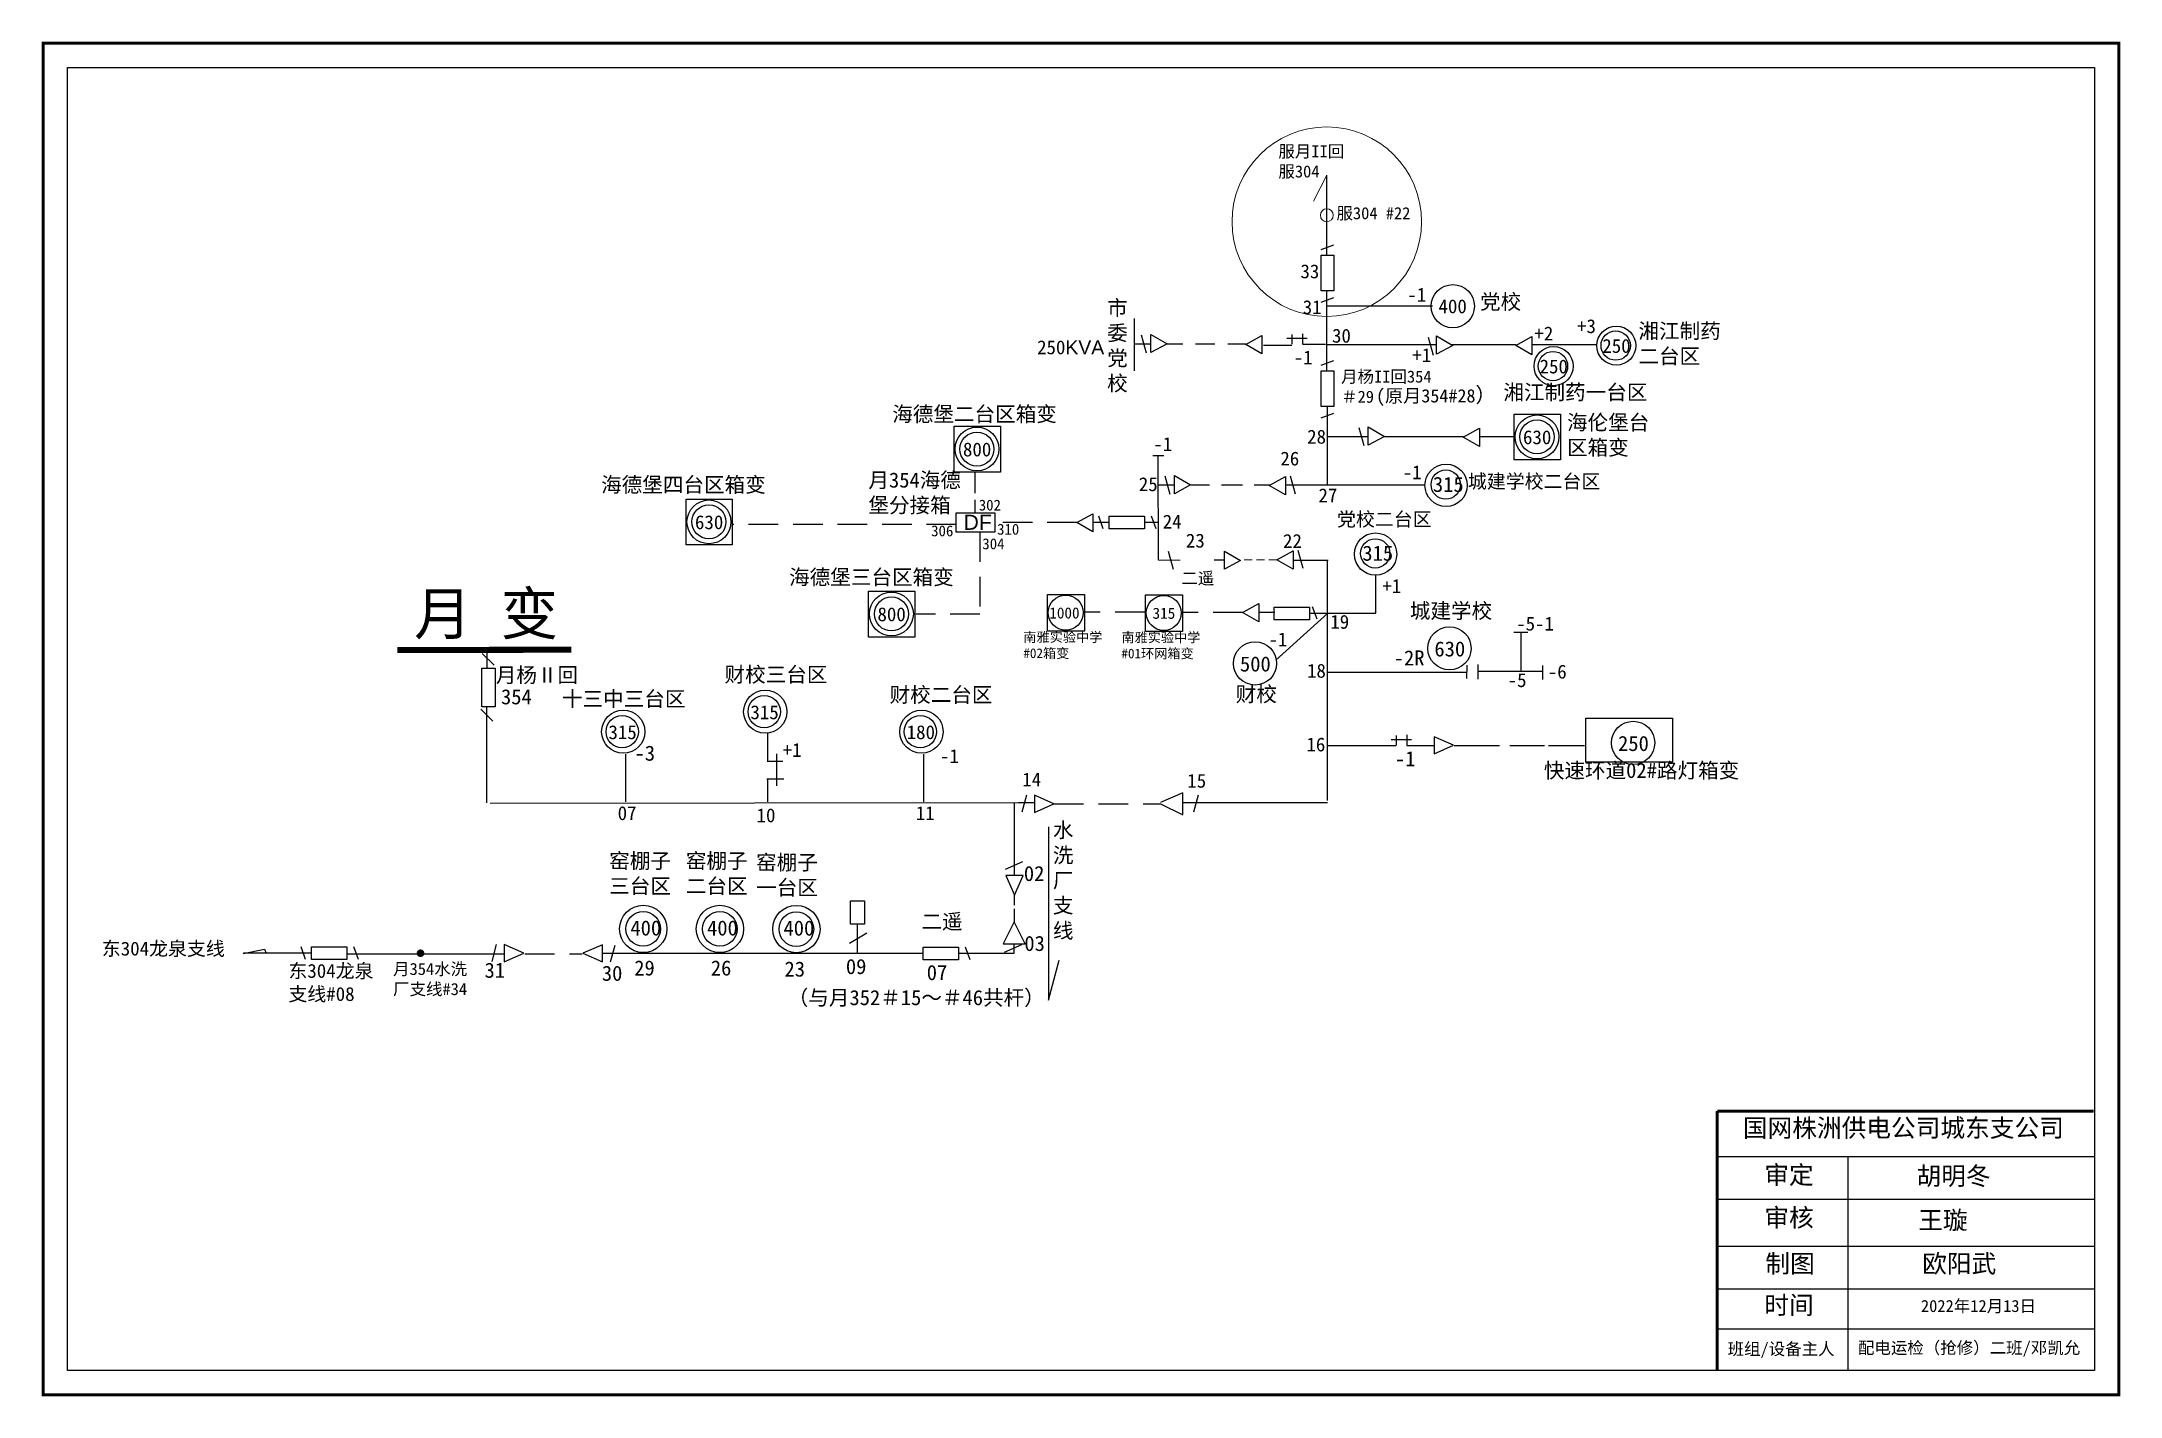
# Model space of a CAD drawing. Extents: x 0 to 344, y 0 to 224.
import ezdxf

# ---------------------------------------------------------------- set-up
doc = ezdxf.new("R2010")
doc.units = 0
doc.header["$LTSCALE"] = 0.774411
doc.linetypes.add('ACAD_ISO02W100', pattern=[15, 12, -3])
doc.linetypes.add('DASHED2', pattern=[9.525, 6.35, -3.175])
doc.layers.get('0').update_dxf_attribs({"linetype": 'CONTINUOUS'})
doc.layers.add('0-RefEdit0', color=7, linetype='CONTINUOUS')
doc.layers.add('Layer2', color=1, linetype='CONTINUOUS')
doc.styles.add('SimSun_txtstyle_3.00_0_0', font='simsun.ttc', dxfattribs={"height": 3})
doc.styles.get("Standard").update_dxf_attribs({"font": '', "height": 2.5})
doc.styles.add('仿宋_txtstyle_2.00_0_0', font='simsun.ttc', dxfattribs={"height": 2})
doc.styles.add('仿宋_txtstyle_200.00_0_0200', font='simsun.ttc', dxfattribs={"height": 200})
doc.styles.add('仿宋_txtstyle_3.00_0_0', font='simsun.ttc', dxfattribs={"height": 3})
doc.styles.add('字体', font='', dxfattribs={"height": 2.5})
doc.styles.add('宋体_txtstyle_200.00_0_0200', font='SIMSUN.TTC', dxfattribs={"height": 200})
doc.styles.get('Standard').set_extended_font_data('SimSun')
doc.styles.get('字体').set_extended_font_data('SimSun')

msp = doc.modelspace()

# ---------------------------------------------------------------- hatches: boundary and pattern name
at = {"linetype": 'Continuous'}
h = msp.add_hatch(color=7, dxfattribs=at)
h.paths.add_polyline_path([(62.49, 73.83, 0.016904), (62.45, 73.83), (62.44, 72.56, 0.034968), (62.53, 72.56, 0.965353)])
h.paths.add_polyline_path([(62.45, 73.83, 0.933782), (62.44, 72.56)])

# ---------------------------------------------------------------- linework, layer by layer
at = {"color": 7, "linetype": 'Continuous', "lineweight": 0, "ltscale": 1.258484}
msp.add_line((212.67, 202.09), (210.48, 197.81), dxfattribs=at)
at = {"color": 7}
for p, q in [((212.67, 188.84), (212.67, 202.09)), ((212.67, 169.7), (212.67, 182.95)), ((183.52, 172.71), (183.52, 175.73)), ((183.52, 175.73), (186.19, 174.17)), ((186.19, 174.17), (183.52, 172.71)), ((199.24, 174.07), (201.91, 175.53)), ((201.91, 172.52), (199.24, 174.07)), ((201.91, 175.53), (201.91, 172.52)), ((208.75, 174.11), (212.45, 174.11)), ((219.55, 157.36), (219.55, 160.38)), ((219.55, 160.38), (222.22, 158.83)), ((222.22, 158.83), (219.55, 157.36)), ((235.27, 158.72), (237.95, 160.19)), ((237.95, 157.17), (235.27, 158.72)), ((237.95, 160.19), (237.95, 157.17)), ((187.42, 152.34), (190.09, 150.79)), ((187.42, 149.33), (187.42, 152.34)), ((203.14, 150.69), (205.81, 152.15)), ((205.81, 152.15), (205.81, 149.14)), ((190.09, 150.79), (187.42, 149.33)), ((205.81, 149.14), (203.14, 150.69)), ((171.23, 144.54), (173.91, 146.01)), ((173.91, 146.01), (173.91, 142.99)), ((173.91, 142.99), (171.23, 144.54)), ((195.7, 136.82), (195.7, 139.83)), ((195.7, 139.83), (198.37, 138.28)), ((198.37, 138.28), (195.7, 136.82)), ((204.41, 138.39), (207.08, 139.85)), ((207.08, 136.83), (204.41, 138.39)), ((207.08, 139.85), (207.08, 136.83)), ((198.71, 129.65), (201.38, 131.11)), ((201.38, 131.11), (201.38, 128.1)), ((201.38, 128.1), (198.71, 129.65)), ((119.97, 109.64), (119.97, 104.95)), ((145.85, 106.18), (145.85, 98.29)), ((119.97, 102.06), (119.97, 98.29)), ((74.05, 98.08), (161.61, 98.15))]:
    msp.add_line(p, q, dxfattribs=at)
at = {"color": 7, "linetype": 'Continuous'}
for p, q in [((211.72, 189.79), (213.82, 190.55)), ((211.72, 181.05), (213.82, 181.81)), ((212.67, 180.44), (230.18, 180.44)), ((180.77, 178.33), (180.77, 169.67)), ((206.85, 175.73), (206.85, 174.09)), ((202.17, 173.92), (206.85, 173.92)), ((206.05, 175.08), (209.39, 175.08)), ((211.72, 170.64), (213.82, 171.4)), ((211.72, 161.9), (213.82, 162.66)), ((212.79, 150.8), (212.79, 163.72)), ((238.02, 158.83), (243.7, 158.83)), ((175.63, 143.52), (174.87, 145.61)), ((184.38, 143.52), (183.62, 145.61)), ((176.59, 144.56), (173.9, 144.56)), ((184.73, 144.56), (182.48, 144.56)), ((212.79, 98.49), (212.79, 138.18)), ((204.06, 129.66), (201.38, 129.66)), ((212.82, 129.54), (204.25, 121.77)), ((211.06, 128.52), (210.3, 130.61)), ((235.87, 120.93), (235.8, 118.72)), ((212.88, 119.78), (235.8, 119.76)), ((212.79, 107.62), (224.14, 107.62)), ((223.35, 108.63), (226.69, 108.63)), ((224.15, 109.29), (224.15, 107.64)), ((225.95, 107.62), (230.35, 107.62)), ((233.77, 107.62), (241.27, 107.62)), ((242.98, 107.62), (248.76, 107.62)), ((249.4, 107.62), (255.39, 107.62)), ((122.53, 104.95), (119.92, 104.95)), ((121.49, 106.22), (121.49, 100.93)), ((160.84, 98.16), (160.85, 86.09)), ((162.89, 99.38), (162.13, 96.57)), ((191.33, 99.38), (190.57, 96.57)), ((166.55, 94.11), (166.55, 65.41))]:
    msp.add_line(p, q, dxfattribs=at)
at = {"color": 7, "linetype": 'ByBlock'}
for p, q in [((230.85, 175.46), (233.53, 173.9)), ((230.85, 172.44), (230.85, 175.46)), ((233.53, 173.9), (230.85, 172.44)), ((243.98, 173.9), (246.65, 175.36)), ((246.65, 172.35), (243.98, 173.9)), ((246.65, 175.36), (246.65, 172.35))]:
    msp.add_line(p, q, dxfattribs=at)
at = {"color": 7, "linetype": 'DASHED2'}
for p, q in [((154.42, 149.43), (154.42, 152.8)), ((154.42, 146.14), (154.42, 148.32)), ((151.28, 144.21), (114.28, 144.21)), ((155.19, 142.95), (155.19, 129.36)), ((171.26, 144.56), (157.66, 144.56)), ((155.19, 129.36), (144.65, 129.36)), ((182.49, 129.71), (172.45, 129.71)), ((198.73, 129.66), (188.7, 129.66))]:
    msp.add_line(p, q, dxfattribs=at)
at = {"color": 7, "linetype": 'Continuous', "lineweight": 0, "ltscale": 0.238036}
msp.add_line((188.35, 138.32), (184.76, 138.31), dxfattribs=at)
at = {"color": 7, "linetype": 'DASHED2', "lineweight": 0, "ltscale": 0.277645}
msp.add_line((204.41, 138.39), (198.44, 138.39), dxfattribs=at)
at = {"color": 7, "ltscale": 2}
for p, q in [((243.66, 126.37), (245.97, 126.37)), ((244.87, 119.93), (244.87, 126.27)), ((237.71, 121.04), (237.71, 118.62)), ((248.39, 120.84), (248.39, 118.52)), ((237.71, 119.93), (248.39, 119.93))]:
    msp.add_line(p, q, dxfattribs=at)
at = {"linetype": 'Continuous'}
for p, q in [((74.67, 120.9), (72.69, 122.87)), ((73.46, 98.09), (73.48, 114.09)), ((74.45, 111.66), (72.47, 113.64)), ((166.55, 65.41), (168.3, 72.05)), ((277.38, 39.53), (339.75, 39.53)), ((299.03, 39.52), (298.98, 4.06)), ((277.38, 32.42), (339.75, 32.42)), ((277.38, 24.67), (339.75, 24.67)), ((277.38, 17.57), (339.75, 17.57)), ((277.5, 10.99), (339.86, 10.99))]:
    msp.add_line(p, q, dxfattribs=at)
at = {"linetype": 'ACAD_ISO02W100'}
msp.add_line((73.53, 120.4), (73.53, 123.49), dxfattribs=at)
at = {"color": 0}
msp.add_line((96.44, 106.18), (96.44, 98.29), dxfattribs=at)
at = {"color": 0, "linetype": 'Continuous'}
for p, q in [((159.41, 87.13), (162.28, 88.39)), ((160.85, 82.87), (160.85, 81.14)), ((160.85, 80.54), (160.85, 78.38)), ((136.43, 76.51), (133.6, 74.79)), ((134.91, 73.2), (134.91, 78.1)), ((33.11, 73.17), (36.64, 73.84)), ((44.41, 73.18), (33.17, 73.18)), ((36.64, 73.84), (36.94, 73.23)), ((43.45, 72.14), (42.69, 74.23)), ((50.33, 73.12), (76.22, 73.12)), ((52.2, 72.14), (51.44, 74.23)), ((75.05, 74.64), (74.29, 71.83)), ((92.7, 73.2), (145.72, 73.2)), ((93.98, 71.74), (94.74, 74.55)), ((151.58, 73.2), (160.87, 73.2)), ((153.55, 72.11), (152.79, 74.21)), ((159.26, 73.36), (162.13, 74.62))]:
    msp.add_line(p, q, dxfattribs=at)
at = {"color": 0, "linetype": 'DASHED2'}
for p, q in [((160.85, 78.4), (159.02, 74.74)), ((162.67, 74.74), (160.85, 78.4)), ((79.79, 73.1), (89.26, 73.1)), ((159.02, 74.74), (162.67, 74.74))]:
    msp.add_line(p, q, dxfattribs=at)
at = {"color": 1, "linetype": 'Continuous'}
msp.add_line((160.84, 73.21), (160.84, 74.75), dxfattribs=at)
at = {"color": 0, "linetype": 'Continuous', "const_width": 0.5}
msp.add_lwpolyline([(-0.05, 223.98), (343.93, 223.98), (343.93, 0.02), (-0.05, 0.02)], close=True, dxfattribs=at)
at = {"linetype": 'Continuous'}
msp.add_lwpolyline([(4, 219.94), (339.88, 219.94), (339.88, 4.06), (4, 4.06)], close=True, dxfattribs=at)
at = {"color": 7, "linetype": 'Continuous'}
for points in [[(211.72, 188.84), (213.82, 188.84), (213.82, 182.95), (211.72, 182.95)], [(211.72, 169.69), (213.82, 169.69), (213.82, 163.8), (211.72, 163.8)], [(151.25, 146.14), (157.65, 146.14), (157.65, 142.93), (151.25, 142.93)], [(176.59, 143.52), (176.59, 145.61), (182.48, 145.61), (182.48, 143.52)], [(203.93, 128.45), (203.93, 130.54), (209.82, 130.54), (209.82, 128.45)], [(255.61, 112.11), (269.95, 112.11), (269.95, 104.84), (255.61, 104.84)]]:
    msp.add_lwpolyline(points, close=True, dxfattribs=at)
at = {"color": 7}
for points in [[(243.7, 162.53), (251.38, 162.53), (251.38, 154.91), (243.7, 154.91)], [(150.9, 160.51), (158.58, 160.51), (158.58, 152.89), (150.9, 152.89)], [(106.49, 148.44), (114.16, 148.44), (114.16, 140.83), (106.49, 140.83)], [(136.73, 133.2), (144.41, 133.2), (144.41, 125.58), (136.73, 125.58)], [(166.37, 132.64), (172.51, 132.64), (172.51, 126.55), (166.37, 126.55)], [(182.62, 132.59), (188.76, 132.59), (188.76, 126.5), (182.62, 126.5)]]:
    msp.add_lwpolyline(points, close=True, dxfattribs=at)
at = {"linetype": 'Continuous'}
for points, const_width in [([(87.46, 123.47), (58.63, 123.44)], 1), ([(277.35, 47.03), (277.37, 4.06)], 0.5), ([(277.38, 47.03), (339.75, 47.03)], 0.5)]:
    msp.add_lwpolyline(points, dxfattribs=dict(at, const_width=const_width))
at = {"linetype": 'ACAD_ISO02W100'}
msp.add_lwpolyline([(74.86, 114), (72.65, 114), (72.65, 120.4), (74.86, 120.4)], close=True, dxfattribs=at)
at = {"color": 7, "linetype": 'Continuous'}
for points in [[(230.44, 109.07), (230.44, 106.22), (233.69, 107.64), (230.44, 109.07)], [(161.57, 98.15), (164.21, 98.15)], [(164.21, 99.36), (164.21, 96.52), (167.46, 97.94), (164.21, 99.36)], [(188.81, 98.15), (212.81, 98.15)]]:
    msp.add_lwpolyline(points, dxfattribs=at)
at = {"color": 7, "linetype": 'DASHED2'}
msp.add_lwpolyline([(167.46, 97.94), (185.13, 97.94), (188.79, 96.12), (188.79, 99.77), (185.13, 98.15)], dxfattribs=at)
at = {"color": 0, "linetype": 'Continuous'}
for points in [[(162.34, 86.06), (159.5, 86.06), (160.92, 82.81), (162.34, 86.06)], [(76.37, 74.62), (76.37, 71.78), (79.62, 73.2), (76.37, 74.62)], [(92.66, 71.76), (92.66, 74.6), (89.41, 73.18), (92.66, 71.76)]]:
    msp.add_lwpolyline(points, dxfattribs=at)
for points in [[(133.74, 81.89), (136.08, 81.89), (136.08, 78.03), (133.74, 78.03)], [(44.41, 72.14), (44.41, 74.23), (50.3, 74.23), (50.3, 72.14)], [(145.76, 72.11), (145.76, 74.21), (151.65, 74.21), (151.65, 72.11)]]:
    msp.add_lwpolyline(points, close=True, dxfattribs=at)
at = {"color": 12, "linetype": 'Continuous', "lineweight": 0, "ltscale": 0.999025, "true_color": 0xc00000}
msp.add_circle((212.67, 194.39), 15.7, dxfattribs=at)
at = {"color": 7, "linetype": 'Continuous', "lineweight": 0, "ltscale": 1.078947}
msp.add_circle((212.67, 195.46), 1.07, dxfattribs=at)
at = {"color": 7, "linetype": 'Continuous'}
for centre, radius in [((233.55, 180.39), 3.58), ((232.38, 150.83), 2.43), ((220.69, 139.44), 2.43), ((200.78, 121.21), 3.58), ((233, 123.7), 3.58), ((119.62, 113.21), 3.58), ((119.44, 113.21), 2.68), ((96.09, 109.9), 3.58), ((145.5, 109.9), 3.58), ((145.32, 109.9), 2.68), ((263.43, 108.05), 3.58)]:
    msp.add_circle(centre, radius, dxfattribs=at)
at = {"color": 7}
for centre, radius in [((247.5, 158.74), 3.63), ((154.7, 156.72), 3.63), ((154.7, 156.72), 2.82), ((247.5, 158.74), 2.82), ((232.44, 150.71), 3.51), ((110.28, 144.66), 3.63), ((110.28, 144.66), 2.82), ((220.75, 139.32), 3.51), ((140.53, 129.41), 3.63), ((140.53, 129.41), 2.82), ((169.41, 129.62), 2.9), ((185.66, 129.57), 2.9)]:
    msp.add_circle(centre, radius, dxfattribs=at)
at = {"color": 0, "linetype": 'Continuous'}
msp.add_circle((95.91, 109.9), 2.68, dxfattribs=at)
at = {"layer": '0-RefEdit0', "color": 7, "ltscale": 2}
for p, q in [((180.86, 174.16), (183.48, 174.17)), ((181.91, 175.64), (182.74, 172.65)), ((186.26, 174.18), (188.83, 174.18)), ((190.91, 174.17), (194.12, 174.17)), ((196.28, 174.17), (199.29, 174.16)), ((212.79, 158.8), (219.51, 158.82)), ((217.95, 160.3), (218.78, 157.3)), ((222.29, 158.83), (235.32, 158.81)), ((183.82, 155.66), (185.68, 155.66)), ((184.76, 138.31), (184.75, 155.67)), ((185.81, 152.26), (186.64, 149.26)), ((206.62, 152.28), (207.45, 149.28)), ((184.76, 150.78), (187.38, 150.79)), ((190.16, 150.8), (193.25, 150.79)), ((195.24, 150.79), (198.71, 150.79)), ((200.61, 150.78), (203.19, 150.78)), ((205.88, 150.78), (228.95, 150.8)), ((186.37, 139.81), (187.2, 136.82)), ((195.7, 138.32), (193.98, 138.32)), ((212.87, 138.27), (207.11, 138.27)), ((207.89, 139.98), (208.72, 136.98)), ((220.81, 129.52), (220.81, 135.78)), ((209.85, 129.52), (220.81, 129.52))]:
    msp.add_line(p, q, dxfattribs=at)
at = {"layer": '0-RefEdit0', "color": 7, "linetype": 'ByBlock', "ltscale": 2}
for p, q in [((230.84, 173.98), (212.73, 173.98)), ((230.37, 172.21), (229.54, 175.21)), ((244.02, 173.97), (233.41, 173.97)), ((257.3, 173.97), (246.68, 173.97))]:
    msp.add_line(p, q, dxfattribs=at)
at = {"layer": 'Layer2', "color": 7, "linetype": 'ACAD_ISO02W100'}
for p, q in [((208.68, 174.06), (208.68, 175.83)), ((225.98, 107.62), (225.98, 109.38)), ((119.88, 102.06), (122.67, 102.06))]:
    msp.add_line(p, q, dxfattribs=at)
at = {"layer": 'Layer2', "color": 7, "linetype": 'Continuous'}
for centre, radius in [((260.64, 173.86), 3.24), ((260.54, 173.86), 2.43), ((250.25, 170.46), 3.24), ((250.15, 170.46), 2.43)]:
    msp.add_circle(centre, radius, dxfattribs=at)
at = {"layer": 'Layer2', "color": 0, "linetype": 'Continuous'}
for centre, radius in [((99.4, 77.22), 3.92), ((99.4, 77.22), 2.87), ((112.1, 77.22), 3.92), ((112.1, 77.22), 2.87), ((124.77, 77.2), 3.92), ((124.77, 77.2), 2.87)]:
    msp.add_circle(centre, radius, dxfattribs=at)

# ---------------------------------------------------------------- texts
at = {"color": 7, "style": '字体'}
for s, p in [('财校三台区', (112.87, 118.12)), ('财校二台区', (140.22, 114.77)), ('十三中三台区', (85.94, 114.09))]:
    msp.add_text(s, height=2.5, dxfattribs=at).set_placement(p)
at = {"color": 7}
msp.add_text('-3', height=2.5, dxfattribs=at).set_placement((97.96, 105.09))
at = {"color": 0}
for s, p in [('02', (162.47, 85.15)), ('03', (162.55, 73.57)), ('31', (73.1, 69.12)), ('30', (92.54, 68.62)), ('29', (97.91, 69.5)), ('26', (110.6, 69.5)), ('23', (122.81, 69.32)), ('09', (132.98, 69.74)), ('07', (146.38, 68.74))]:
    msp.add_text(s, height=2.5, dxfattribs=at).set_placement(p)
at = {"style": '字体'}
msp.add_text('（与月352＃15～＃46共杆）', height=2.5, dxfattribs=at).set_placement((123.34, 64.59))
at = {"color": 1, "linetype": 'Continuous', "lineweight": 0, "ltscale": 1.078947, "true_color": 0xff0000, "insert": (204.65, 207.05), "char_height": 2, "attachment_point": 1, "style": '仿宋_txtstyle_2.00_0_0'}
msp.add_mtext('服月II回^M^J服304', dxfattribs=at)
at = {"color": 7, "linetype": 'Continuous', "lineweight": 0, "ltscale": 1.078947, "insert": (214.27, 196.8), "char_height": 2, "attachment_point": 1, "style": '仿宋_txtstyle_2.00_0_0'}
msp.add_mtext('服304 #22', dxfattribs=at)
at = {"color": 7, "attachment_point": 1}
for s, insert, char_height, width in [('{\\C1;33}', (208.3, 187.32), 2.3, 4.8377), ('{\\C1;-1}', (226, 183.45), 2.3, 16.4292), ('{\\C1;31}', (208.68, 181.38), 2.3, 4.8377), ('400', (231.18, 181.52), 2.3, 4.8377), ('{\\C1;30}', (213.53, 176.65), 2.3, 4.8377), ('{\\C1;+2}', (247.07, 177.02), 2.3, 16.4292), ('{\\C1;+3}', (254.13, 178.23), 2.3, 16.4292), ('250{\\fArial|b0|i0|c0|p32;KVA}', (164.66, 174.73), 2.3, 18.7578), ('{\\C1;-1}', (207.2, 173.05), 2.3, 11.737), ('{\\C1;+1}', (226.84, 173.43), 2.3, 16.4292), ('250', (258.32, 174.96), 2.3, 4.8377), ('250', (247.93, 171.56), 2.3, 4.8377), ('{\\C1;-1}', (183.93, 158.7), 2.3, 11.737), ('{\\C1;28}', (209.41, 159.92), 2.3, 4.8377), ('630', (245.18, 159.83), 2.3, 4.8377), ('800', (152.38, 157.81), 2.3, 4.8377), ('{\\C1;26}', (204.97, 156.3), 2.3, 16.4292), ('{\\C1;25}', (181.52, 152.05), 2.3, 16.4292), ('{\\C1;-1}', (225.26, 154.02), 2.3, 11.737), ('315', (230.25, 152.12), 2.5, 14.2019), ('城建学校二台区', (236.04, 152.52), 2.3, 23.9069), ('{\\fSimSun|b0|i0|c134|p32;302}', (155, 148.34), 1.8, 4.8377), ('{\\C1;27}', (211.29, 150.2), 2.3, 4.8377), ('630', (107.97, 145.75), 2.3, 4.8377), ('{\\fArial|b0|i0|c0|p32;DF}', (152.49, 145.84), 2.5, 4.8377), ('{\\C1;24}', (185.48, 145.85), 2.3, 16.4292), ('{\\f\uffbfﾬￌﾣﾤ_GB2312|b0|i0|c134|p49;党校二台区}', (214.36, 146.25), 2.3, 23.9069), ('{\\fSimSun|b0|i0|c134|p32;306}', (147.11, 144.07), 1.8, 4.8377), ('{\\fSimSun|b0|i0|c134|p32;304}', (155.59, 141.93), 1.8, 4.8377), ('{\\fSimSun|b0|i0|c134|p32;310}', (158.04, 144.34), 1.8, 4.8377), ('{\\C1;23}', (189.32, 142.7), 2.3, 16.4292), ('{\\C1;22}', (205.41, 142.64), 2.3, 16.4292), ('315', (218.56, 140.72), 2.5, 14.2019), ('{\\C1;+1}', (221.88, 135.18), 2.3, 11.737), ('800', (138.21, 130.5), 2.3, 4.8377), ('1000', (166.69, 130.49), 1.84, 3.8702), ('315', (183.8, 130.44), 1.84, 3.8702), ('{\\C1;19}', (213.25, 129.25), 2.3, 4.8377), ('-5-1', (244.05, 128.95), 2.3, 16.4292), ('{\\C1;-1}', (203.01, 126.34), 2.3, 11.737), ('{\\C1;18}', (209.39, 121.14), 2.3, 4.8377), ('-6', (249.29, 121), 2.3, 16.4292), ('-5', (242.64, 119.59), 2.3, 16.4292), ('315', (117.16, 114.27), 2.3, 13.1588), ('180', (143.05, 110.96), 2.3, 4.9053), ('{\\C1;+1}', (122.51, 108.02), 2.3, 11.737), ('{\\C1;-1}', (148.57, 107.01), 2.3, 11.737), ('{\\C1;16}', (209.29, 108.93), 2.3, 4.8377), ('{\\C1;14}', (162.21, 103.12), 2.3, 4.8377), ('{\\C1;15}', (189.55, 102.92), 2.3, 4.8377), ('{\\C1;10}', (118.18, 97.19), 2.3, 11.737), ('11', (144.57, 97.55), 2.3, 4.8377)]:
    msp.add_mtext(s, dxfattribs=dict(at, insert=insert, char_height=char_height, width=width))
at = {"color": 7, "attachment_point": 1, "style": '字体'}
for s, insert, char_height, width in [('党校', (238.06, 182.38), 2.5, 16.4292), ('市委党校', (176.27, 181.37), 2.5, 4.8), ('湘江制药二台区', (264.31, 177.54), 2.5, 16.4292), ('{\\C1;月杨II回354^J＃29}', (215.04, 169.73), 2, 36.8657), ('湘江制药一台区', (241.93, 167.39), 2.5, 31.2364), ('海德堡二台区箱变', (140.66, 163.78), 2.5, 30.2809), ('海伦堡台区箱变', (252.47, 162.39), 2.5, 16.4292), ('海德堡四台区箱变', (92.42, 152.07), 2.5, 30.2809), ('月354海德堡分接箱', (136.71, 152.84), 2.5, 17.194), ('海德堡三台区箱变', (123.57, 136.76), 2.5, 30.2809), ('城建学校', (226.43, 131.17), 2.5, 16.4292), ('南雅实验中学#02箱变', (162.38, 126.37), 1.6, 14.0073), ('南雅实验中学#01环网箱变', (178.63, 126.32), 1.6, 14.0073), ('{\\fSimSun|b0|i0|c134|p2;财校}', (197.58, 117.37), 2.5, 16.4292), ('快速环道02#路灯箱变', (248.63, 104.73), 2.5, 34.3272), ('{\\fSimSun|b0|i0|c134|p2;水\\P洗\\P厂\\P支\\P线}', (167.28, 94.86), 2.5, 16.4292)]:
    msp.add_mtext(s, dxfattribs=dict(at, insert=insert, char_height=char_height, width=width))
at = {"color": 7, "linetype": 'Continuous', "insert": (220.83, 166.95), "char_height": 2.5, "width": 21.35, "attachment_point": 1, "style": '字体'}
msp.add_mtext('{\\H0.88x;(原月354#28}）', dxfattribs=at)
at = {"color": 2, "linetype": 'Continuous', "lineweight": 0, "ltscale": 1.102018, "true_color": 0xffff00, "insert": (188.56, 136.32), "char_height": 2, "attachment_point": 1, "style": '仿宋_txtstyle_200.00_0_0200'}
msp.add_mtext('二遥', dxfattribs=at)
at = {"linetype": 'Continuous', "attachment_point": 1}
for s, insert, char_height, width, style in [('月 变', (61.44, 132.98), 7, 27.4955, '字体'), ('月杨Ⅱ回', (74.97, 120.54), 2.5, 14.1892, '字体'), ('国网株洲供电公司城东支公司', (281.61, 45.76), 3, 82.0179, 'SimSun_txtstyle_3.00_0_0'), ('审定', (285.17, 37.97), 3, 23.4615, '字体'), ('胡明冬', (310.39, 37.8), 3, 23.4615, '仿宋_txtstyle_3.00_0_0'), ('审核', (285.17, 30.9), 3, 23.4615, '字体'), ('王璇', (310.67, 30.47), 3, 33.0539, '仿宋_txtstyle_3.00_0_0'), ('制图', (285.34, 23.28), 3, 23.4615, '字体'), ('欧阳武', (311.33, 23.28), 3, 27.001, '仿宋_txtstyle_3.00_0_0'), ('时间', (285.17, 16.4), 3, 23.4615, '字体'), ('2022年12月13日', (311.12, 15.75), 2, 23.4615, '仿宋_txtstyle_2.00_0_0')]:
    msp.add_mtext(s, dxfattribs=dict(at, insert=insert, char_height=char_height, width=width, style=style))
at = {"linetype": 'Continuous', "insert": (75.83, 116.93), "char_height": 2.5, "width": 5.6554, "attachment_point": 1}
msp.add_mtext('354', dxfattribs=at)
at = {"color": 0, "attachment_point": 1}
for s, insert, char_height, width in [('315', (93.63, 110.96), 2.3, 4.9053), ('07', (95.16, 97.55), 2.3, 4.8377), ('400', (97.27, 78.63), 2.5, 4.6346), ('400', (109.97, 78.63), 2.5, 4.6346), ('400', (122.64, 78.61), 2.5, 4.6346)]:
    msp.add_mtext(s, dxfattribs=dict(at, insert=insert, char_height=char_height, width=width))
at = {"color": 0, "char_height": 2.5, "attachment_point": 1, "style": '字体'}
for s, insert, width in [('{\\fSimSun|b0|i0|c134|p2;窑棚子三台区}', (93.76, 89.75), 12.4039), ('{\\fSimSun|b0|i0|c134|p2;窑棚子二台区}', (106.46, 89.75), 12.4039), ('{\\fSimSun|b0|i0|c134|p2;窑棚子一台区}', (118.1, 89.5), 12.4767)]:
    msp.add_mtext(s, dxfattribs=dict(at, insert=insert, width=width))
at = {"insert": (145.49, 79.7), "char_height": 2.5, "width": 16.4292, "attachment_point": 1, "style": '字体'}
msp.add_mtext('二遥', dxfattribs=at)
at = {"char_height": 2.3, "attachment_point": 1}
for s, insert, width in [('东304龙泉支线', (9.68, 75.11), 25.7333), ('东304龙泉支线#08', (40.6, 71.42), 15.2333), ('{\\H0.8696x;月354水洗\\P厂支线#34}', (57.95, 71.59), 21.3285)]:
    msp.add_mtext(s, dxfattribs=dict(at, insert=insert, width=width))
at = {"color": 7, "linetype": 'Continuous', "lineweight": 0, "ltscale": 0.850746, "char_height": 2, "attachment_point": 1, "style": '宋体_txtstyle_200.00_0_0200'}
for s, insert in [('班组/设备主人', (279.08, 8.64)), ('配电运检（抢修）二班/邓凯允', (300.68, 8.82))]:
    msp.add_mtext(s, dxfattribs=dict(at, insert=insert))
at = {"layer": 'Layer2', "color": 7, "linetype": 'Continuous', "char_height": 2.5, "attachment_point": 1}
for s, insert, width in [('630', (230.5, 124.86), 3.7721), ('500', (198.28, 122.37), 3.7721), ('{\\C1;-2}R', (223.76, 123.37), 3.7721), ('250', (260.93, 109.2), 2.9247), ('{\\C1;-1}', (223.96, 106.67), 3.7721)]:
    msp.add_mtext(s, dxfattribs=dict(at, insert=insert, width=width))

doc.saveas('drawing.dxf')
